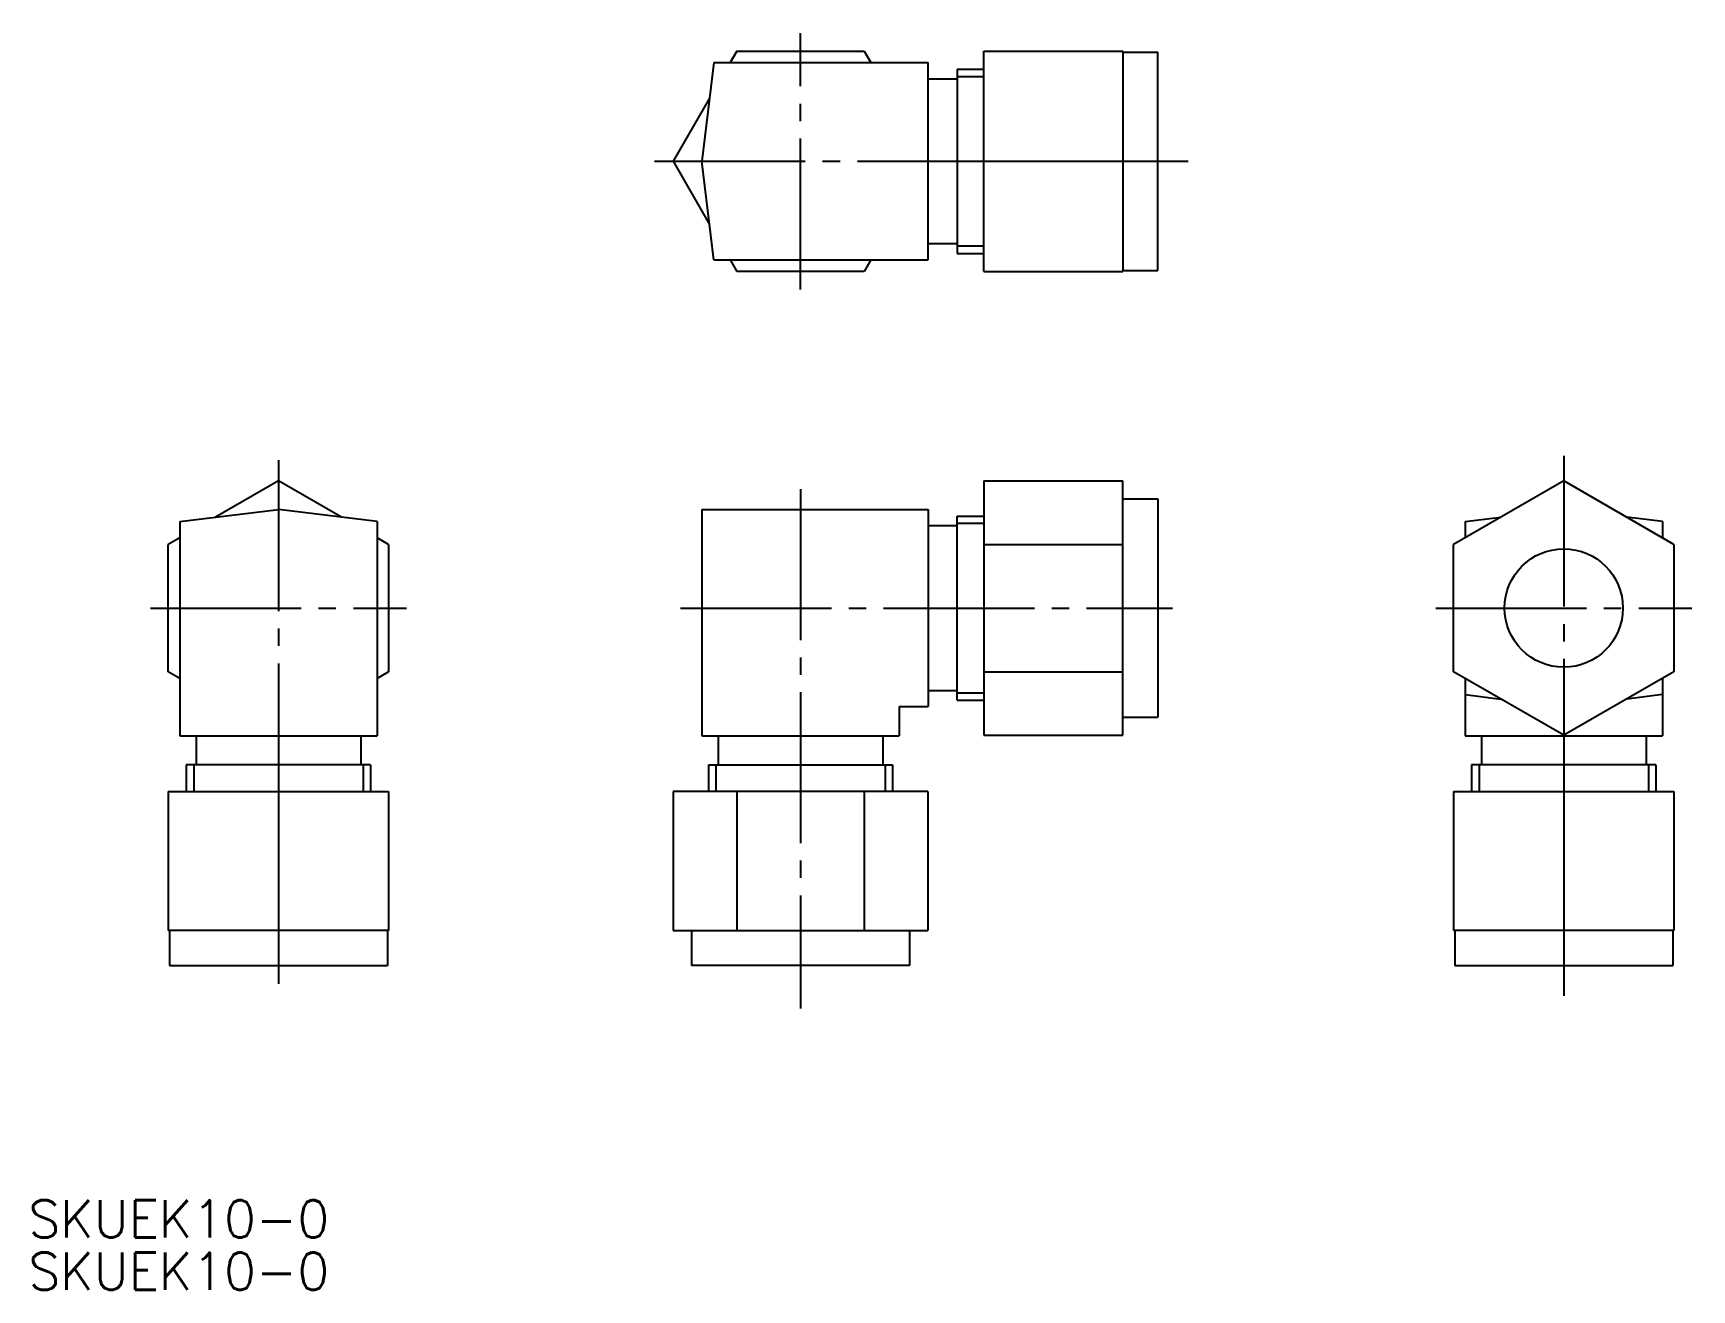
# Model space of a CAD drawing. Extents: x 42 to 185, y 61 to 169.
import ezdxf

# ---------------------------------------------------------------- set-up
doc = ezdxf.new("R2010")
doc.units = 0
doc.linetypes.add('CENTER', pattern=[17.5, 13, -1.5, 1.5, -1.5])
doc.layers.get('0').update_dxf_attribs({"linetype": 'CONTINUOUS'})
doc.layers.add('CENTER', color=1, linetype='CENTER')
doc.styles.get("Standard").update_dxf_attribs({"font": 'txt.shx', "bigfont": 'extfont.shx'})

msp = doc.modelspace()

# ---------------------------------------------------------------- linework, layer by layer
at = {"color": 7, "linetype": 'CONTINUOUS'}
for p, q in [((102.19, 167.47), (101.62, 166.47)), ((102.19, 167.47), (113.16, 167.47)), ((113.16, 167.47), (113.74, 166.47)), ((123.48, 148.47), (123.48, 167.47)), ((123.48, 167.47), (135.48, 167.47)), ((135.48, 167.47), (135.48, 148.47)), ((135.48, 167.37), (138.48, 167.37)), ((138.48, 148.57), (138.48, 167.37)), ((100.22, 166.47), (99.18, 157.97)), ((100.22, 166.47), (118.68, 166.47)), ((118.68, 149.47), (118.68, 166.47)), ((121.18, 165.9), (121.18, 150.03)), ((121.18, 165.9), (123.48, 165.9)), ((118.68, 165.07), (121.18, 165.07)), ((99.85, 163.4), (96.71, 157.97)), ((96.71, 157.97), (99.85, 152.53)), ((100.22, 149.47), (99.18, 157.97)), ((123.48, 157.97), (135.48, 157.97)), ((118.68, 150.87), (121.18, 150.87)), ((100.22, 149.47), (118.68, 149.47)), ((101.62, 149.47), (102.19, 148.47)), ((113.74, 149.47), (113.16, 148.47)), ((121.18, 150.03), (123.48, 150.03)), ((113.16, 148.47), (102.19, 148.47)), ((123.48, 148.47), (135.48, 148.47)), ((135.48, 148.57), (138.48, 148.57)), ((62.68, 130.44), (57.25, 127.3)), ((68.11, 127.3), (62.68, 130.44)), ((123.48, 130.44), (135.48, 130.44)), ((123.48, 130.44), (123.48, 108.5)), ((135.48, 108.5), (135.48, 130.44)), ((173.48, 130.44), (163.98, 124.95)), ((182.98, 124.95), (173.48, 130.44)), ((135.48, 128.87), (138.48, 128.87)), ((138.48, 128.87), (138.48, 110.07)), ((54.18, 126.92), (62.68, 127.97)), ((71.18, 126.92), (62.68, 127.97)), ((99.18, 127.97), (118.68, 127.97)), ((99.18, 127.97), (99.18, 108.47)), ((118.68, 127.97), (118.68, 110.97)), ((121.18, 127.4), (123.48, 127.4)), ((121.18, 111.53), (121.18, 127.4)), ((164.98, 126.92), (168.05, 127.3)), ((181.98, 126.92), (178.91, 127.3)), ((54.18, 126.92), (54.18, 108.47)), ((71.18, 126.92), (71.18, 108.47)), ((118.68, 126.57), (121.18, 126.57)), ((164.98, 126.92), (164.98, 125.53)), ((181.98, 126.92), (181.98, 125.53)), ((54.18, 125.53), (53.18, 124.95)), ((53.18, 113.98), (53.18, 124.95)), ((72.18, 124.95), (71.18, 125.53)), ((72.18, 124.95), (72.18, 113.98)), ((123.48, 124.95), (135.48, 124.95)), ((163.98, 113.98), (163.98, 124.95)), ((182.98, 124.95), (182.98, 113.98)), ((54.18, 113.4), (53.18, 113.98)), ((72.18, 113.98), (71.18, 113.4)), ((123.48, 113.98), (135.48, 113.98)), ((173.48, 108.5), (163.98, 113.98)), ((164.98, 113.4), (164.98, 108.47)), ((182.98, 113.98), (173.48, 108.5)), ((181.98, 113.4), (181.98, 108.47)), ((118.68, 112.37), (121.18, 112.37)), ((121.18, 111.53), (123.48, 111.53)), ((164.98, 112.01), (168.05, 111.63)), ((181.98, 112.01), (178.91, 111.63)), ((116.18, 110.97), (118.68, 110.97)), ((116.18, 110.97), (116.18, 108.47)), ((135.48, 110.07), (138.48, 110.07)), ((54.18, 108.47), (71.18, 108.47)), ((55.58, 108.47), (55.58, 105.97)), ((69.78, 108.47), (69.78, 105.97)), ((99.18, 108.47), (116.18, 108.47)), ((100.58, 108.47), (100.58, 105.97)), ((114.78, 108.47), (114.78, 105.97)), ((123.48, 108.5), (135.48, 108.5)), ((164.98, 108.47), (181.98, 108.47)), ((166.38, 108.47), (166.38, 105.97)), ((180.58, 108.47), (180.58, 105.97)), ((54.74, 105.97), (54.74, 103.67)), ((70.62, 105.97), (54.74, 105.97)), ((70.62, 105.97), (70.62, 103.67)), ((99.74, 105.97), (115.62, 105.97)), ((99.74, 105.97), (99.74, 103.67)), ((115.62, 105.97), (115.62, 103.67)), ((165.54, 105.97), (165.54, 103.67)), ((181.42, 105.97), (165.54, 105.97)), ((181.42, 105.97), (181.42, 103.67)), ((53.18, 103.67), (53.18, 91.67)), ((53.18, 103.67), (72.18, 103.67)), ((62.68, 103.67), (62.68, 91.67)), ((72.18, 103.67), (72.18, 91.67)), ((96.71, 103.67), (96.71, 91.67)), ((118.65, 103.67), (96.71, 103.67)), ((102.19, 103.67), (102.19, 91.67)), ((113.16, 103.67), (113.16, 91.67)), ((118.65, 103.67), (118.65, 91.67)), ((163.98, 103.67), (163.98, 91.67)), ((163.98, 103.67), (182.98, 103.67)), ((173.48, 103.67), (173.48, 91.67)), ((182.98, 103.67), (182.98, 91.67)), ((72.18, 91.67), (53.18, 91.67)), ((53.28, 91.67), (53.28, 88.67)), ((72.08, 91.67), (72.08, 88.67)), ((96.71, 91.67), (118.65, 91.67)), ((98.28, 91.67), (98.28, 88.67)), ((117.08, 91.67), (117.08, 88.67)), ((182.98, 91.67), (163.98, 91.67)), ((164.08, 91.67), (164.08, 88.67)), ((182.88, 91.67), (182.88, 88.67)), ((53.28, 88.67), (72.08, 88.67)), ((117.08, 88.67), (98.28, 88.67)), ((164.08, 88.67), (182.88, 88.67))]:
    msp.add_line(p, q, dxfattribs=at)
at = {"color": 3, "linetype": 'CONTINUOUS'}
for p, q in [((121.18, 165.27), (123.48, 165.27)), ((121.18, 150.67), (123.48, 150.67)), ((121.18, 126.77), (123.48, 126.77)), ((121.18, 112.17), (123.48, 112.17)), ((55.38, 105.97), (55.38, 103.67)), ((69.98, 105.97), (69.98, 103.67)), ((100.38, 105.97), (100.38, 103.67)), ((114.98, 105.97), (114.98, 103.67)), ((166.18, 105.97), (166.18, 103.67)), ((180.78, 105.97), (180.78, 103.67))]:
    msp.add_line(p, q, dxfattribs=at)
at = {"color": 7, "linetype": 'CONTINUOUS'}
msp.add_circle((173.48, 119.47), 5.1, dxfattribs=at)
at = {"layer": 'CENTER', "color": 1, "linetype": 'CENTER'}
for p, q in [((107.68, 146.93), (107.68, 169.01)), ((95.09, 157.97), (141.09, 157.97)), ((62.68, 132.2), (62.68, 87.08)), ((173.48, 132.59), (173.48, 86.04)), ((107.68, 129.71), (107.68, 84.96)), ((51.64, 119.47), (73.72, 119.47)), ((97.35, 119.47), (139.76, 119.47)), ((162.44, 119.47), (184.52, 119.47))]:
    msp.add_line(p, q, dxfattribs=at)

# ---------------------------------------------------------------- texts
at = {"color": 7, "linetype": 'CONTINUOUS'}
for p in [(41.13, 65.23), (41.13, 60.72)]:
    msp.add_text('SKUEK10-0', height=3.2, dxfattribs=at).set_placement(p)

doc.saveas('drawing.dxf')
